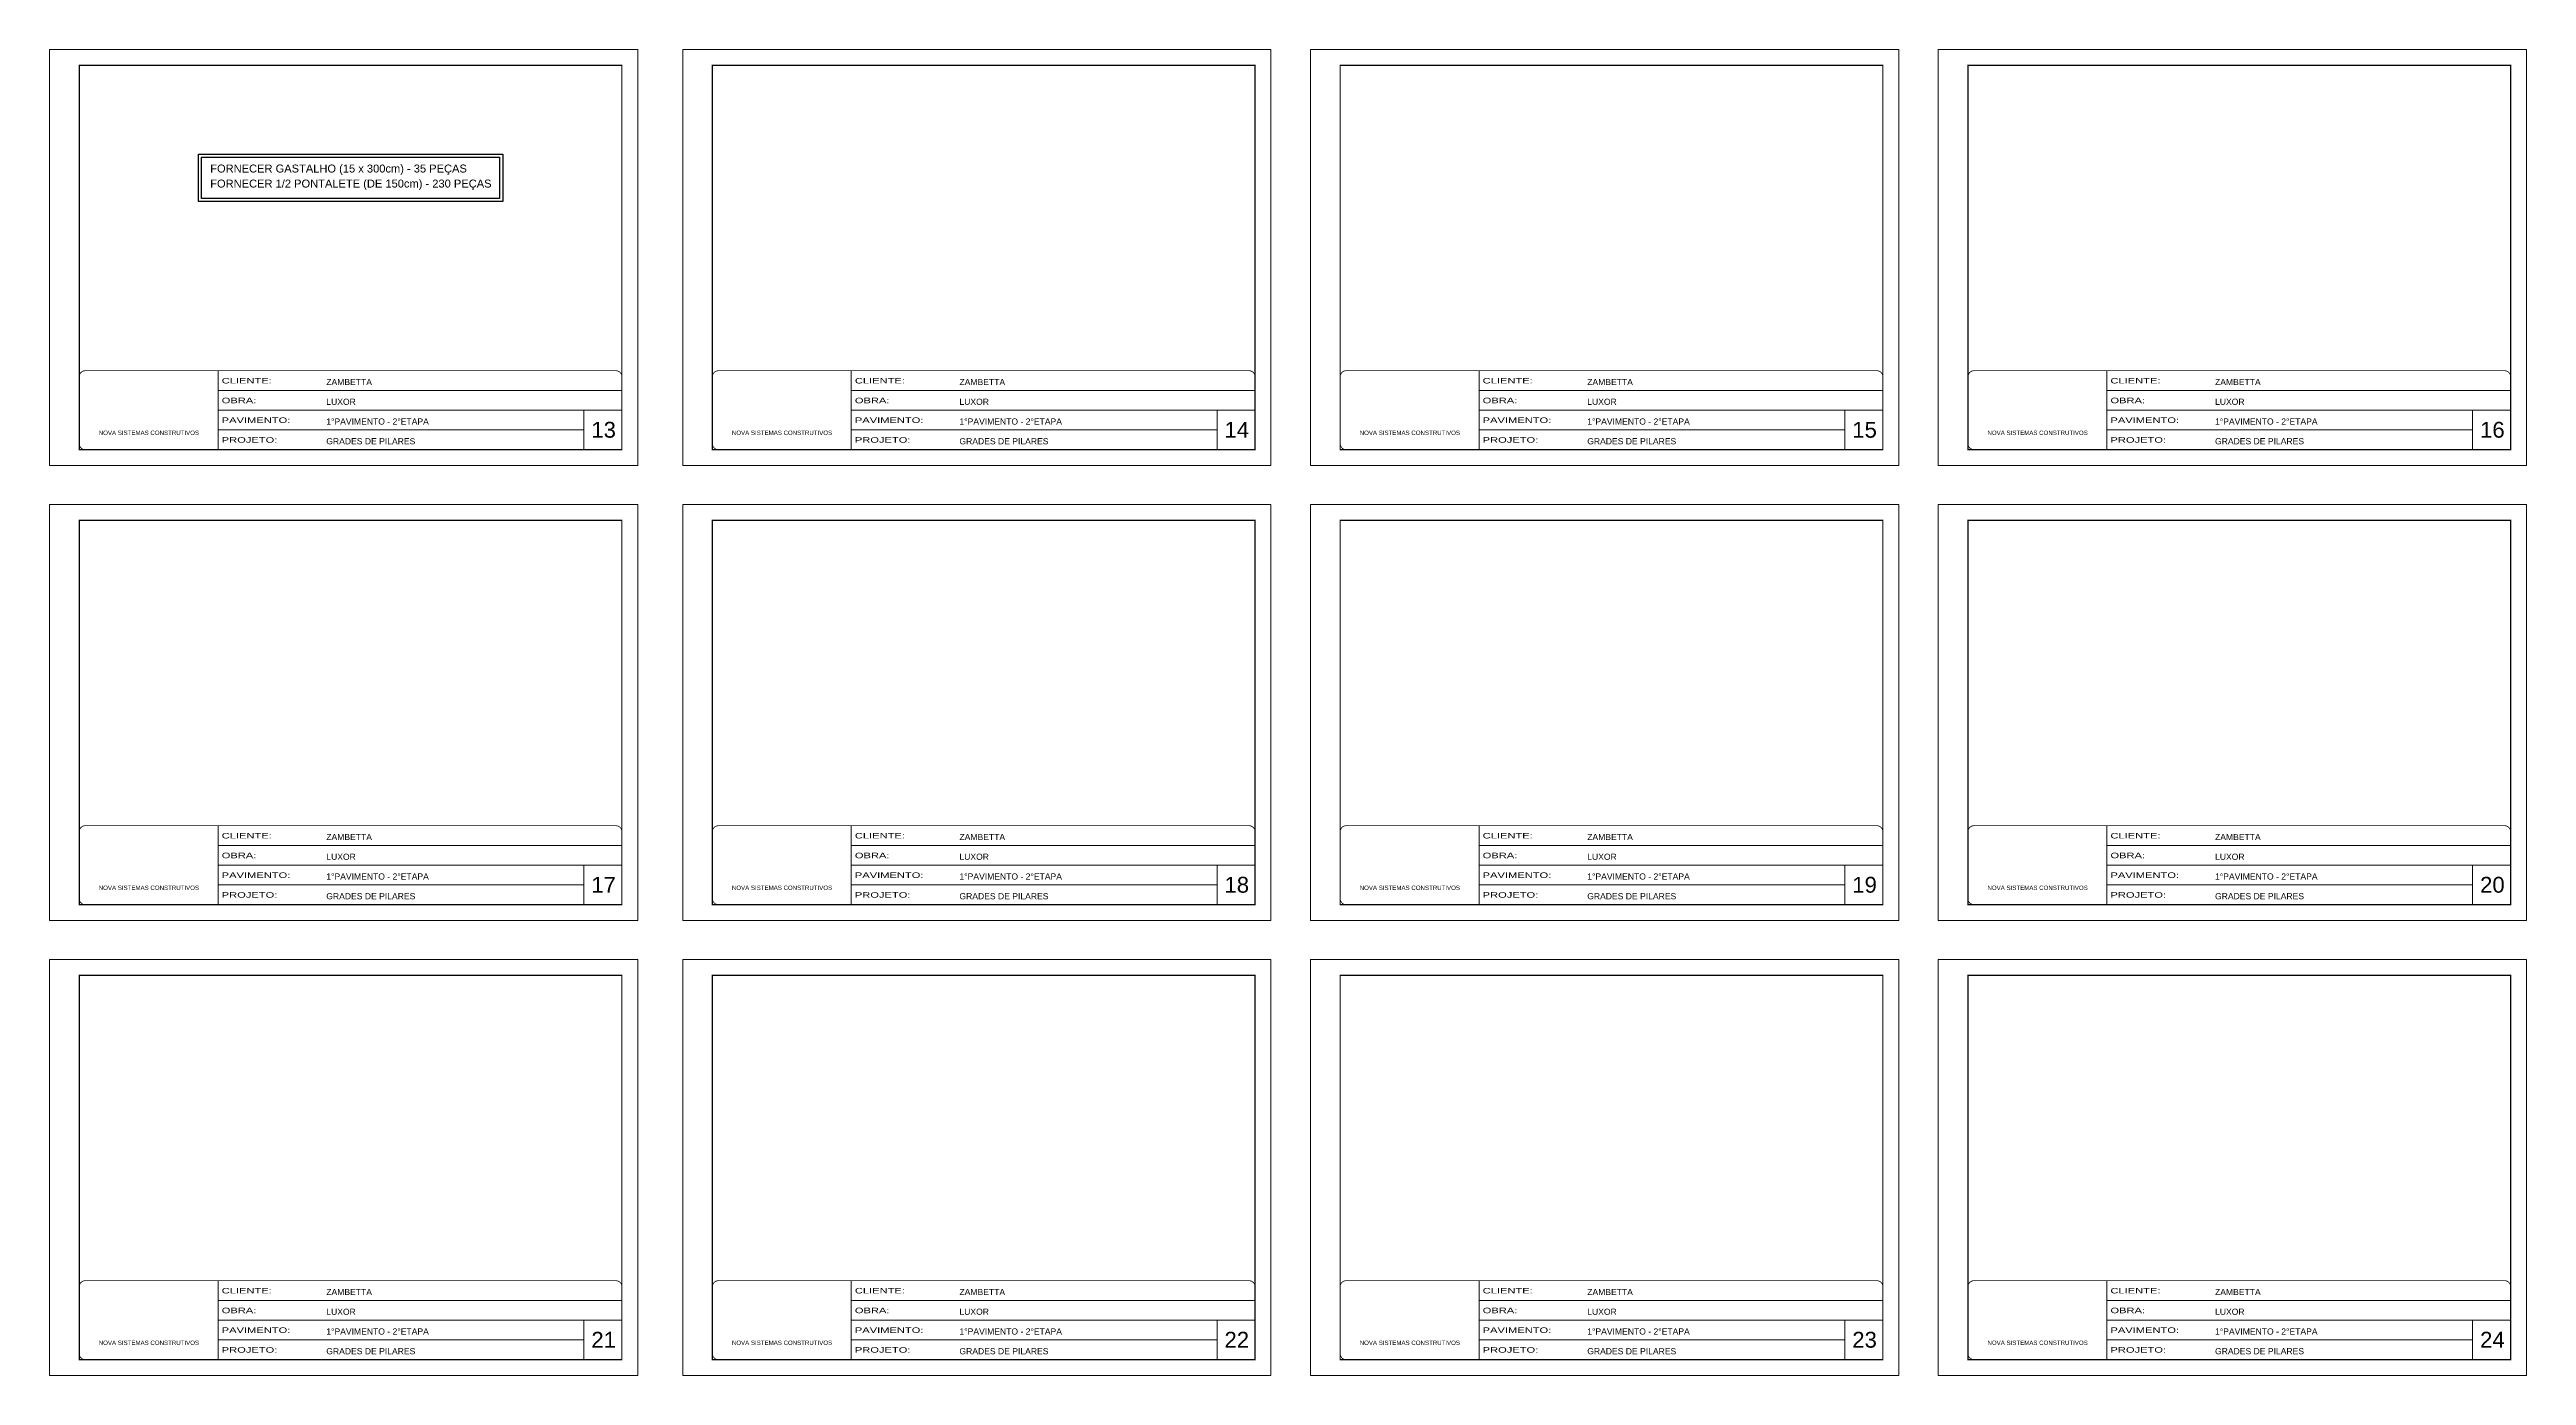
# Model space of a CAD drawing. Extents: x 14400 to 20667, y -21631 to 6985.
# Drawn here: x 14413 to 20667, y 192 to 3539 of the extents above; entities that cross this region are included whole.
import ezdxf

# ---------------------------------------------------------------- set-up
doc = ezdxf.new("R2010")
doc.units = 0
doc.linetypes.add('CONTINUO', pattern=[0])
doc.linetypes.add('DASHED', pattern=[0.75, 0.5, -0.25])
for name, color, linetype, lineweight in [('CARIMBO', 255, 'Continuous', 9), ('Folhas', 255, 'Continuous', 9), ('SARRAFO DE PRESSAO', 251, 'DASHED', 9)]:
    doc.layers.add(name, color=color, linetype=linetype, lineweight=lineweight)
doc.styles.add('ARIAL', font='arial.ttf')
doc.styles.add('Tecnologia', font='')
doc.styles.get('Tecnologia').set_extended_font_data('Forgotten Futurist')

# ---------------------------------------------------------------- blocks, each defined once
blk = doc.blocks.new('9999999999')
at = {"color": 30, "linetype": 'CONTINUO'}
for p, q in [((98564.6, 34230.2), (98564.6, 34429.4)), ((98564.6, 34379.6), (99584, 34379.6)), ((98564.6, 34329.8), (99488, 34329.8)), ((98564.6, 34280), (99488, 34280)), ((99584, 34329.8), (99488, 34329.8)), ((99488, 34329.8), (99488, 34230.2))]:
    blk.add_line(p, q, dxfattribs=at)
at = {"color": 30, "linetype": 'CONTINUO', "const_width": 2}
blk.add_lwpolyline([(99584, 34230.2), (99584, 34414.4, 0.414214), (99569, 34429.4), (98229, 34429.4, 0.414214), (98214, 34414.4), (98214, 34245.2, 0.414214), (98229, 34230.2), (99584, 34230.2)], format="xyb", dxfattribs=at)
at = {"layer": 'Folhas'}
blk.add_lwpolyline([(98139, 34190.2), (99624, 34190.2), (99624, 35240.2), (98139, 35240.2)], close=True, dxfattribs=at)
at = {"layer": 'Folhas', "color": 30, "const_width": 3}
blk.add_lwpolyline([(98214, 34230.2), (99584, 34230.2), (99584, 35200.2), (98214, 35200.2)], close=True, dxfattribs=at)
at = {"color": 7, "linetype": 'Continuous', "ltscale": 5, "style": 'ARIAL'}
for s, height, p in [('ZAMBETTA', 15.48, (98837.7, 34393.1)), ('LUXOR', 15.48, (98837.7, 34343.3)), ('NOVA SISTEMAS CONSTRUTIVOS', 11.059, (98263.2, 34267.2)), ('1°PAVIMENTO - 2°ETAPA', 15.483, (98837.7, 34293.5)), ('GRADES DE PILARES', 15.483, (98837.7, 34243.7))]:
    blk.add_text(s, height=height, dxfattribs=at).set_placement(p)
at = {"layer": 'Folhas', "color": 7, "style": 'Tecnologia', "width": 1.5}
for s, p in [('CLIENTE:', (98573.7, 34397.2)), ('OBRA:', (98573.7, 34347.3)), ('PAVIMENTO:', (98573.7, 34297.5)), ('PROJETO:', (98573.7, 34247.7))]:
    blk.add_text(s, height=14, dxfattribs=at).set_placement(p)

msp = doc.modelspace()

# ---------------------------------------------------------------- linework, layer by layer
at = {"color": 1}
for points in [[(14789.32, 3275.08), (15557.62, 3275.08), (15557.62, 3155.49), (14789.32, 3155.49)], [(14797.14, 3267.26), (15549.79, 3267.26), (15549.79, 3163.31), (14797.14, 3163.31)]]:
    msp.add_lwpolyline(points, close=True, dxfattribs=at)

# ---------------------------------------------------------------- block references
at = {"layer": 'SARRAFO DE PRESSAO', "color": 6, "linetype": 'ByBlock'}
for p in [(-83725.51, -31701.2), (-82127.01, -31701.2), (-80542.01, -31701.2), (-78957.01, -31701.2), (-83725.51, -32849.78), (-82127.01, -32849.78), (-80542.01, -32849.78), (-78957.01, -32849.78), (-83725.51, -33998.35), (-82127.01, -33998.35), (-80542.01, -33998.35), (-78957.01, -33998.35)]:
    msp.add_blockref('9999999999', p, dxfattribs=at)

# ---------------------------------------------------------------- texts
at = {"layer": 'CARIMBO', "color": 1, "style": 'ARIAL'}
for s, p in [('FORNECER GASTALHO (15 x 300cm) - 35 PEÇAS', (14819.15, 3228.59)), ('FORNECER 1/2 PONTALETE (DE 150cm) - 230 PEÇAS', (14819.15, 3190.64))]:
    msp.add_text(s, height=20.0648, dxfattribs=at).set_placement(p)
at = {"layer": 'CARIMBO', "style": 'ARIAL'}
for s, p in [('13', (15781.33, 2559.15)), ('14', (17379.83, 2559.15)), ('15', (18964.83, 2559.15)), ('16', (20549.83, 2559.15)), ('17', (15781.33, 1410.57)), ('18', (17379.83, 1410.57)), ('19', (18964.83, 1410.57)), ('20', (20549.83, 1410.57)), ('21', (15781.33, 262)), ('22', (17379.83, 262)), ('23', (18964.83, 262)), ('24', (20549.83, 262))]:
    msp.add_text(s, height=40, dxfattribs=at).set_placement(p)

doc.saveas('drawing.dxf')
